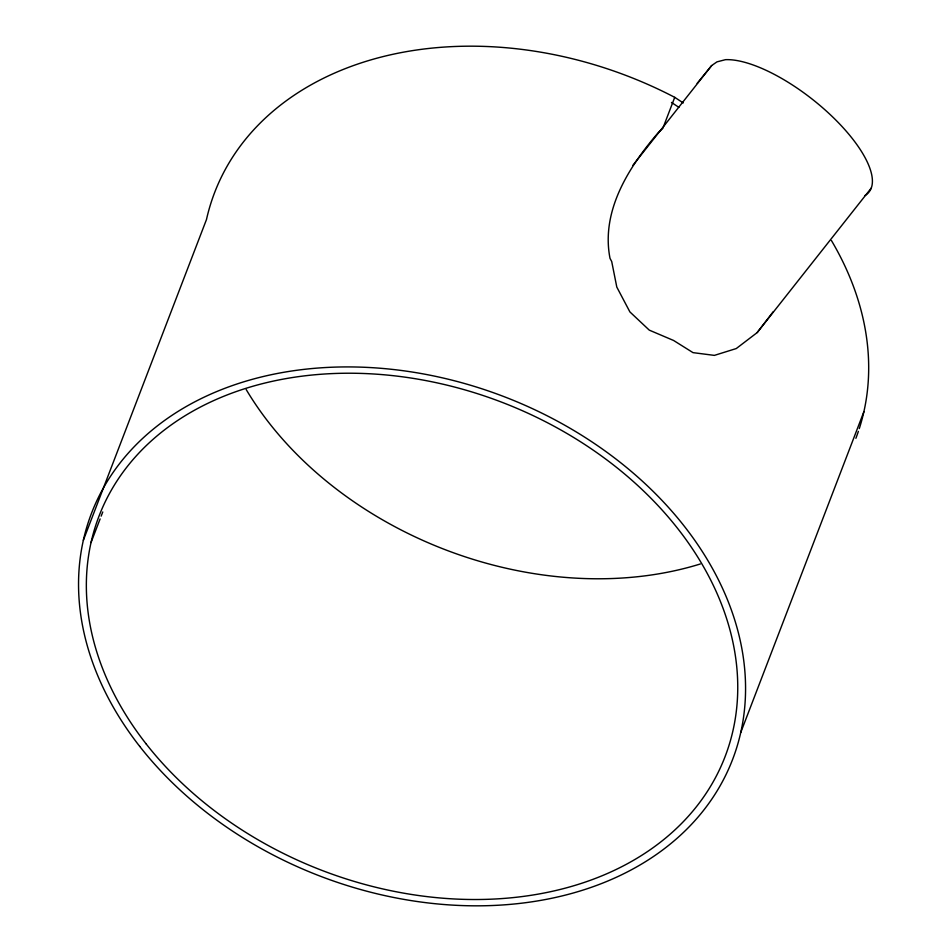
<?xml version="1.0" encoding="UTF-8"?>
<svg xmlns="http://www.w3.org/2000/svg" width="952" height="952" viewBox="0 0 952 952"><rect width="100%" height="100%" fill="white"/><g stroke="black" fill="none" stroke-linecap="round" stroke-linejoin="round"><path stroke-width="1.43" d="M83.348 540.284L206.477 219.543A343.363 256.766 21 0 1 674.73 97.342L683.25 102.935M91.035 542.521L100.103 518.923M101.162 516.139L102.768 511.974M674.73 97.342L662.83 128.353L658.308 132.59C628.736 166.981 600.748 211.011 610.018 258.373L611.708 261.526L616.801 287.076L629.903 311.923L649.276 330.13L673.588 340.471L693.008 352.633L714.381 355.382L736.265 348.551L757.173 332.593L871.27 188.068M740.763 732.457L863.88 411.716M773.095 311.875L757.173 332.593M632.89 165.327L711.656 65.557L716.963 61.868L725.448 59.678A101.471 37.628 38.3 0 1 833.476 117.739A101.471 37.628 38.3 0 1 864.916 195.565M697.162 83.348L711.656 65.557M671.469 102.447L678.883 107.338M831.441 240.547A343.363 256.766 21 0 1 859.287 428.614M858.371 431.387A343.363 256.766 21 0 1 855.884 438.301M700.315 563.977A335.342 250.769 21 0 1 246.199 389.558M139.742 746.428A343.363 256.766 21 0 0 714.964 794.337A343.363 256.766 21 0 0 381.454 368.341A343.363 256.766 21 0 0 139.742 746.428M146.108 743.857A335.342 250.769 21 0 0 707.871 790.648A335.342 250.769 21 0 0 382.18 374.612A335.342 250.769 21 0 0 146.108 743.857"/></g></svg>
